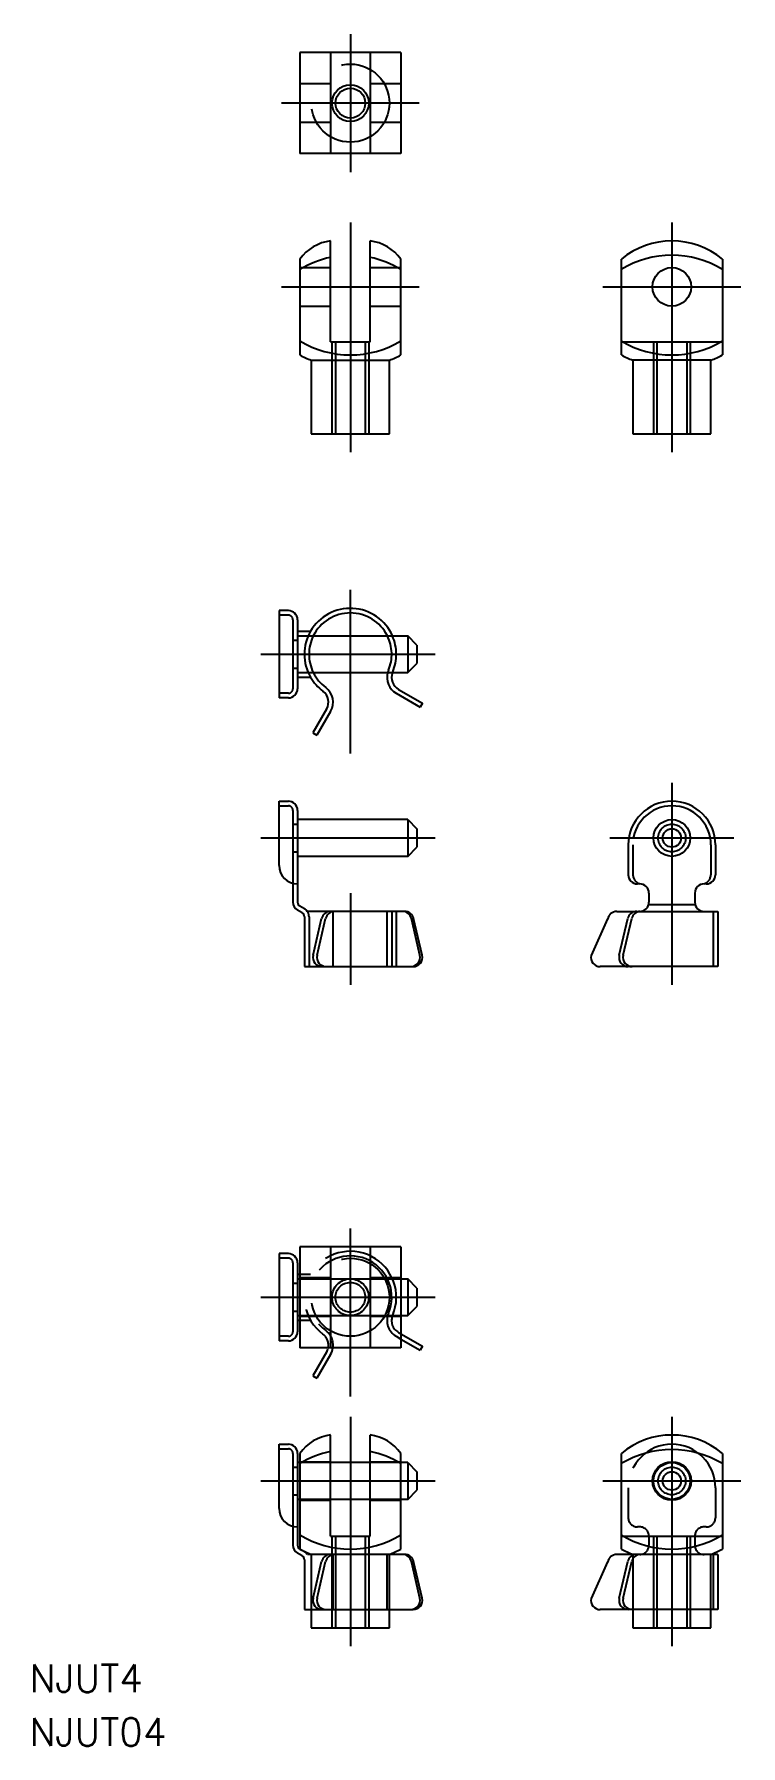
# Model space of a CAD drawing. Extents: x -34 to 42, y -49 to 138.
import ezdxf

# ---------------------------------------------------------------- set-up
doc = ezdxf.new("R2010")
doc.units = 0
doc.linetypes.add('CENTER', pattern=[50.8, 31.75, -6.35, 6.35, -6.35])
doc.linetypes.add('DASHED', pattern=[19.05, 12.7, -6.35])
doc.layers.get('0').update_dxf_attribs({"linetype": 'CONTINUOUS'})
doc.layers.add('CENTER', color=1, linetype='CENTER')
doc.styles.get("Standard").update_dxf_attribs({"font": 'txt.shx', "height": 3, "bigfont": 'bigfont.shx'})

msp = doc.modelspace()

# ---------------------------------------------------------------- linework, layer by layer
at = {"color": 7, "linetype": 'CONTINUOUS'}
for p, q in [((-5.5, 135.5), (-5.5, 124.5)), ((5.5, 135.5), (-5.5, 135.5)), ((-2.15, 135.5), (-2.15, 124.5)), ((2.15, 135.5), (2.15, 124.5)), ((5.5, 135.5), (5.5, 124.5)), ((5.5, 124.5), (-5.5, 124.5)), ((-2.15, 104), (-2.15, 115)), ((2.15, 104), (2.15, 115)), ((-5.5, 113), (-5.5, 102.58)), ((5.5, 102.58), (5.5, 113)), ((29.5, 102.58), (29.5, 113)), ((40.5, 113), (40.5, 102.58)), ((-2.15, 104), (2.15, 104)), ((-4.25, 102), (4.25, 102)), ((-4.25, 102), (-4.25, 94)), ((4.25, 94), (4.25, 102)), ((30.75, 102), (30.75, 94)), ((39.25, 102), (30.75, 102)), ((39.25, 94), (39.25, 102)), ((-4.25, 94), (4.25, 94)), ((30.75, 94), (39.25, 94)), ((-7.75, 74.75), (-7.75, 65.25)), ((-6.75, 74.75), (-7.75, 74.75)), ((-5.75, 73.75), (-5.75, 66.25)), ((-5.75, 72.5), (-4.33, 72.5)), ((-5.75, 72), (6.25, 72)), ((6.25, 72), (6.25, 68)), ((7.25, 71), (6.25, 72)), ((7.25, 71), (7.25, 69)), ((6.25, 68), (7.25, 69)), ((-5.75, 68), (6.25, 68)), ((-5.75, 67.5), (-4.33, 67.5)), ((-6.75, 65.25), (-7.75, 65.25)), ((4.99, 65.75), (7.59, 64.25)), ((5.24, 66.18), (7.84, 64.68)), ((-2.58, 64.03), (-4.08, 61.44)), ((-2.15, 63.78), (-3.65, 61.19)), ((7.84, 64.68), (7.59, 64.25)), ((-4.08, 61.44), (-3.65, 61.19)), ((-7.75, 47), (-7.75, 54)), ((-7.75, 54), (-6.75, 54)), ((-5.75, 53), (-5.75, 43.01)), ((6.25, 52), (-5.75, 52)), ((6.25, 52), (7.25, 51)), ((6.25, 52), (6.25, 48)), ((7.25, 51), (7.25, 49)), ((6.25, 48), (7.25, 49)), ((30.25, 49.25), (30.25, 46)), ((39.75, 49.25), (39.75, 46)), ((6.25, 48), (-5.75, 48)), ((-6.25, 45.07), (-6.25, 43.01)), ((31.5, 45), (31.25, 45)), ((38.75, 45), (38.5, 45)), ((32.5, 44), (32.5, 43)), ((37.5, 44), (37.5, 43)), ((-5.25, 41.86), (-5.75, 42.15)), ((-5, 42.29), (-5.5, 42.58)), ((-5, 41.43), (-5, 36)), ((5.92, 42), (-4.68, 42)), ((-4.05, 37.23), (-3.13, 41.23)), ((-3.62, 37.23), (-2.7, 41.23)), ((-1.88, 36), (-1.88, 41.99)), ((3.99, 36), (3.99, 42)), ((7.56, 37.23), (6.64, 41.23)), ((7.81, 37.23), (6.89, 41.23)), ((28.01, 41.18), (26.21, 37.22)), ((29, 42), (40, 42)), ((29.27, 37.23), (30.2, 41.23)), ((29.71, 37.23), (30.63, 41.23)), ((37.54, 42.73), (32.46, 42.73)), ((40, 42), (40, 36)), ((-5, 36), (6.84, 36)), ((40, 36), (27.19, 36)), ((-7.75, 4.75), (-7.75, -4.75)), ((-6.75, 4.75), (-7.75, 4.75)), ((-5.75, 3.75), (-5.75, -3.75)), ((5.5, 5.5), (-5.5, 5.5)), ((-5.5, 5.5), (-5.5, -5.5)), ((-2.15, 5.5), (-2.15, -5.5)), ((2.15, 5.5), (2.15, -5.5)), ((5.5, 5.5), (5.5, -5.5)), ((-5.75, 2.5), (-5.5, 2.5)), ((-5.75, 2), (-5.5, 2)), ((-2.15, 2), (2.15, 2)), ((5.5, 2), (6.25, 2)), ((6.25, 2), (6.25, -2)), ((7.25, 1), (6.25, 2)), ((7.25, 1), (7.25, -1)), ((6.25, -2), (7.25, -1)), ((-5.75, -2), (-5.5, -2)), ((-5.75, -2.5), (-5.5, -2.5)), ((-2.15, -2), (2.15, -2)), ((5.5, -2), (6.25, -2)), ((-6.75, -4.75), (-7.75, -4.75)), ((5.5, -5.5), (-5.5, -5.5)), ((5.5, -3.97), (7.84, -5.32)), ((5.5, -4.55), (7.59, -5.75)), ((7.84, -5.32), (7.59, -5.75)), ((-2.58, -5.97), (-4.08, -8.56)), ((-2.15, -6.22), (-3.65, -8.81)), ((-4.08, -8.56), (-3.65, -8.81)), ((-7.75, -23), (-7.75, -16)), ((-7.75, -16), (-6.75, -16)), ((-2.15, -26), (-2.15, -15)), ((2.15, -26), (2.15, -15)), ((-5.75, -17), (-5.75, -26.99)), ((-5.5, -18), (-5.75, -18)), ((-5.5, -17), (-5.5, -27.42)), ((2.15, -18), (-2.15, -18)), ((5.5, -27.42), (5.5, -17)), ((6.25, -18), (5.5, -18)), ((6.25, -18), (6.25, -22)), ((6.25, -18), (7.25, -19)), ((29.5, -27.42), (29.5, -17)), ((40.5, -17), (40.5, -27.42)), ((7.25, -19), (7.25, -21)), ((-5.5, -22), (-5.75, -22)), ((2.15, -22), (-2.15, -22)), ((6.25, -22), (5.5, -22)), ((6.25, -22), (7.25, -21)), ((-6.25, -24.93), (-6.25, -26.99)), ((-2.15, -26), (2.15, -26)), ((-5.25, -28.14), (-5.75, -27.85)), ((-5, -27.71), (-5.5, -27.42)), ((-5, -28.57), (-5, -34)), ((5.92, -28), (-4.68, -28)), ((-4.05, -32.77), (-3.13, -28.77)), ((-3.62, -32.77), (-2.7, -28.77)), ((-1.88, -34), (-1.88, -28.01)), ((3.99, -34), (3.99, -28)), ((7.56, -32.77), (6.64, -28.77)), ((7.81, -32.77), (6.89, -28.77)), ((28.01, -28.82), (26.21, -32.78)), ((40, -28), (29, -28)), ((29.27, -32.77), (30.2, -28.77)), ((29.71, -32.77), (30.63, -28.77)), ((30.75, -28), (30.75, -28.09)), ((40, -28), (40, -34)), ((-5, -34), (-1.88, -34)), ((-4.25, -34), (-4.25, -36)), ((3.99, -34), (6.84, -34)), ((4.25, -36), (4.25, -34)), ((40, -34), (27.19, -34)), ((30.75, -34), (30.75, -36)), ((39.25, -36), (39.25, -34)), ((-4.25, -36), (4.25, -36)), ((30.75, -36), (39.25, -36))]:
    msp.add_line(p, q, dxfattribs=at)
at = {"color": 3, "linetype": 'DASHED'}
for p, q in [((-2.15, 132.1), (-5.5, 132.1)), ((5.5, 132.1), (2.15, 132.1)), ((-2.15, 127.9), (-5.5, 127.9)), ((5.5, 127.9), (2.15, 127.9)), ((-5.5, 112.1), (-2.15, 112.1)), ((2.15, 112.1), (5.5, 112.1)), ((-5.5, 107.9), (-2.15, 107.9)), ((2.15, 107.9), (5.5, 107.9)), ((-2, 104), (-2, 94)), ((-1.62, 104), (-1.62, 94)), ((1.62, 104), (1.62, 94)), ((2, 104), (2, 94)), ((29.5, 104), (40.5, 104)), ((33, 104), (33, 94)), ((33.38, 104), (33.38, 94)), ((36.62, 104), (36.62, 94)), ((37, 104), (37, 94)), ((-6.75, 74.25), (-7.75, 74.25)), ((-6.25, 73.75), (-6.25, 66.25)), ((-5.75, 71.5), (-6.25, 71.5)), ((-6.25, 68.5), (-5.75, 68.5)), ((-6.75, 65.75), (-7.75, 65.75)), ((-7.75, 53.5), (-6.75, 53.5)), ((-6.25, 53), (-6.25, 45.07)), ((-6.25, 51.5), (-5.75, 51.5)), ((-6.25, 48.5), (-5.75, 48.5)), ((30.75, 49.25), (30.75, 46)), ((39.25, 49.25), (39.25, 46)), ((-4.5, 41.43), (-4.5, 36)), ((4.5, 42), (4.5, 36)), ((5, 42), (5, 36)), ((39.5, 42), (39.5, 36)), ((-6.75, 4.25), (-7.75, 4.25)), ((-6.25, 3.75), (-6.25, -3.75)), ((-5.5, 2.5), (-4.33, 2.5)), ((-2.15, 2.1), (-5.5, 2.1)), ((-5.5, 2), (-2.15, 2)), ((5.5, 2.1), (2.15, 2.1)), ((2.15, 2), (5.5, 2)), ((-5.75, 1.5), (-6.25, 1.5)), ((-6.25, -1.5), (-5.75, -1.5)), ((-5.5, -2), (-2.15, -2)), ((-2.15, -2.1), (-5.5, -2.1)), ((-5.5, -2.5), (-4.33, -2.5)), ((2.15, -2), (5.5, -2)), ((5.5, -2.1), (2.15, -2.1)), ((-6.75, -4.25), (-7.75, -4.25)), ((4.99, -4.25), (5.5, -4.55)), ((5.24, -3.82), (5.5, -3.97)), ((-7.75, -16.5), (-6.75, -16.5)), ((-6.25, -17), (-6.25, -24.93)), ((-6.25, -18.5), (-5.75, -18.5)), ((-5.5, -17.9), (-2.15, -17.9)), ((-2.15, -18), (-5.5, -18)), ((2.15, -17.9), (5.5, -17.9)), ((5.5, -18), (2.15, -18)), ((-6.25, -21.5), (-5.75, -21.5)), ((-2.15, -22), (-5.5, -22)), ((-5.5, -22.1), (-2.15, -22.1)), ((5.5, -22), (2.15, -22)), ((2.15, -22.1), (5.5, -22.1)), ((30.25, -20.75), (30.25, -24)), ((39.75, -20.75), (39.75, -24)), ((-2, -26), (-2, -36)), ((-1.62, -26), (-1.62, -36)), ((1.62, -26), (1.62, -36)), ((2, -26), (2, -36)), ((29.5, -26), (40.5, -26)), ((31.5, -25), (31.25, -25)), ((32.5, -26), (32.5, -27)), ((33, -26), (33, -36)), ((33.38, -26), (33.38, -36)), ((36.62, -26), (36.62, -36)), ((37, -26), (37, -36)), ((37.5, -26), (37.5, -27)), ((38.75, -25), (38.5, -25)), ((-4.25, -28), (-4.25, -34)), ((4.25, -34), (4.25, -28)), ((30.75, -28.09), (30.75, -34)), ((39.25, -34), (39.25, -28)), ((39.5, -28), (39.5, -34)), ((-1.88, -34), (3.99, -34))]:
    msp.add_line(p, q, dxfattribs=at)
for centre, radius in [((0, 130), 4.25), ((35, 50), 1.5), ((0, 0), 4.25), ((0, 0), 2), ((0, 0), 1.62), ((35, -20), 1.5)]:
    msp.add_circle(centre, radius, dxfattribs=at)
at = {"color": 3, "linetype": 'CONTINUOUS'}
msp.add_circle((0, 130), 2, dxfattribs=at)
at = {"color": 7, "linetype": 'CONTINUOUS'}
for centre, radius in [((0, 130), 1.62), ((35, 110), 2.1), ((35, 50), 2), ((35, 50), 1), ((35, -20), 2.1), ((35, -20), 2), ((35, -20), 1)]:
    msp.add_circle(centre, radius, dxfattribs=at)
for centre, radius, start, end in [((-1.51, 110.13), 4.92, 97.4571, 144.2186), ((1.51, 110.13), 4.92, 35.7814, 82.5429), ((35, 106.44), 8.56, 50.0338, 129.9662), ((0, 102.87), 10.56, 101.7513, 121.3994), ((0, 102.87), 10.56, 58.6006, 78.2487), ((35, 102.87), 10.56, 58.6006, 121.3994), ((0, 113.14), 10.56, 238.6006, 301.3994), ((0.25, 113.49), 12.33, 242.2095, 248.5996), ((-0.25, 113.49), 12.33, 291.4004, 297.7905), ((35, 113.14), 10.56, 238.6006, 301.3994), ((35.25, 113.49), 12.33, 242.2095, 248.5996), ((34.75, 113.49), 12.33, 291.4004, 297.7905), ((-6.75, 73.75), 1, 0, 90), ((0, 70), 5, 23.5782, 150), ((0, 70), 4.5, 26.3878, 153.6122), ((0, 70), 5, 210, 233.3742), ((0, 70), 4.5, 206.3878, 233.3742), ((5.99, 67.48), 2, 164.9043, 240), ((5.99, 67.48), 1.5, 159.6813, 240), ((-6.75, 66.25), 1, 270, 0), ((-3.88, 64.78), 1.5, 330, 53.3742), ((-3.88, 64.78), 2, 330, 53.3742), ((-6.75, 53), 1, 0, 90), ((35, 49.25), 4.75, 0, 180), ((-5.75, 47), 2, 180, 270), ((31.25, 46), 1, 180, 270), ((31.5, 44), 1, 0, 90), ((38.5, 44), 1, 90, 180), ((38.75, 46), 1, 270, 0), ((-5.25, 43.01), 1, 180, 240), ((-5.25, 43.01), 0.5, 180, 240), ((31.5, 43), 1, 270, 0), ((38.5, 43), 1, 180, 270), ((-5.5, 41.43), 0.5, 360, 60), ((-5.5, 41.43), 1, 35.2644, 60), ((-2.16, 41), 1, 90, 167), ((-1.72, 41), 1, 90, 167), ((5.67, 41), 1, 13, 90), ((5.92, 41), 1, 13, 90), ((29, 41), 1, 90, 169.7402), ((31.17, 41), 1, 90, 167), ((31.6, 41), 1, 92.443, 167), ((-3.08, 37), 1, 167, 270), ((-2.65, 37), 1, 167, 270), ((6.59, 37), 1, 270, 13), ((6.84, 37), 1, 270, 13), ((27.19, 37), 1, 167.4712, 270), ((30.25, 37), 1, 167, 270), ((30.68, 37), 1, 167, 270), ((-6.75, 3.75), 1, 0, 90), ((-6.75, -3.75), 1, 270, 0), ((-3.88, -5.22), 1.5, 330, 349.1082), ((-3.88, -5.22), 2, 330, 351.8528), ((-6.75, -17), 1, 0, 90), ((-1.51, -19.87), 4.92, 97.4571, 144.2186), ((1.51, -19.87), 4.92, 35.7814, 82.5429), ((35, -23.56), 8.56, 50.0338, 129.9662), ((35, -27.13), 10.56, 58.6006, 121.3994), ((0, -27.13), 10.56, 101.7513, 121.3994), ((0, -27.13), 10.56, 58.6006, 78.2487), ((-5.75, -23), 2, 180, 270), ((0, -16.86), 10.56, 238.6006, 301.3994), ((35, -16.86), 10.56, 238.6006, 301.3994), ((-5.25, -26.99), 1, 180, 240), ((-5.25, -26.99), 0.5, 180, 240), ((0.25, -16.51), 12.33, 242.2095, 248.5996), ((-5.5, -28.57), 1, 35.2644, 60), ((-0.25, -16.51), 12.33, 291.4004, 297.7905), ((35.25, -16.51), 12.33, 242.2095, 248.5996), ((34.75, -16.51), 12.33, 291.4004, 297.7905), ((-5.5, -28.57), 0.5, 360, 60), ((-2.16, -29), 1, 90, 167), ((-1.72, -29), 1, 90, 167), ((5.67, -29), 1, 13, 90), ((5.92, -29), 1, 13, 90), ((29, -29), 1, 90, 169.7402), ((31.17, -29), 1, 90, 167), ((31.6, -29), 1, 92.443, 167), ((-3.08, -33), 1, 167, 270), ((-2.65, -33), 1, 167, 270), ((6.59, -33), 1, 270, 13), ((6.84, -33), 1, 270, 13), ((27.19, -33), 1, 167.4712, 270), ((30.25, -33), 1, 167, 270), ((30.68, -33), 1, 167, 270)]:
    msp.add_arc(centre, radius, start, end, dxfattribs=at)
at = {"color": 3, "linetype": 'DASHED'}
for centre, radius, start, end in [((-6.75, 73.75), 0.5, 0, 90), ((0, 70), 5, 150, 210), ((0, 70), 4.5, 153.6122, 206.3878), ((0, 70), 4.5, 337.1808, 26.3878), ((0, 70), 5, 337.1808, 23.5782), ((5.99, 67.48), 2, 157.1808, 164.9043), ((5.99, 67.48), 1.5, 157.1808, 159.6813), ((-6.75, 66.25), 0.5, 270, 0), ((-6.75, 53), 0.5, 0, 90), ((35, 49.25), 4.25, 0, 180), ((31.84, 46.04), 1.09, 182.0198, 251.72), ((38.16, 46.04), 1.09, 288.28, 357.9802), ((-5.5, 41.43), 1, 360, 35.2644), ((-6.75, 3.75), 0.5, 0, 90), ((0, 0), 5, 337.1808, 233.3742), ((0, 0), 4.5, 337.1808, 233.3742), ((5.99, -2.52), 2, 157.1808, 240), ((-3.88, -5.22), 2, 351.8528, 53.3742), ((5.99, -2.52), 1.5, 157.1808, 240), ((-6.75, -3.75), 0.5, 270, 0), ((-3.88, -5.22), 1.5, 349.1082, 53.3742), ((-6.75, -17), 0.5, 0, 90), ((35, -20.75), 4.75, 0, 180), ((31.25, -24), 1, 180, 270), ((38.75, -24), 1, 270, 0), ((31.5, -26), 1, 0, 90), ((38.5, -26), 1, 90, 180), ((31.5, -27), 1, 270, 0), ((38.5, -27), 1, 180, 270)]:
    msp.add_arc(centre, radius, start, end, dxfattribs=at)
at = {"layer": 'CENTER', "color": 1, "linetype": 'CENTER'}
for p, q in [((0, 137.5), (0, 122.5)), ((7.5, 130), (-7.5, 130)), ((0, 117), (0, 92)), ((35, 117), (35, 92)), ((-7.5, 110), (7.5, 110)), ((27.5, 110), (42.5, 110)), ((0, 59.19), (0, 77)), ((-9.75, 70), (9.25, 70)), ((35, 56), (35, 34)), ((-9.75, 50), (9.25, 50)), ((28.25, 50), (41.75, 50)), ((0, 44), (0, 34)), ((0, -10.81), (0, 7.5)), ((-9.75, 0), (9.25, 0)), ((0, -13), (0, -38)), ((35, -13), (35, -38)), ((-9.75, -20), (9.25, -20)), ((27.5, -20), (42.5, -20))]:
    msp.add_line(p, q, dxfattribs=at)

# ---------------------------------------------------------------- texts
at = {"color": 7, "linetype": 'CONTINUOUS'}
for s, p in [('NJUT4', (-34.93, -42.98)), ('NJUT04', (-34.93, -48.83))]:
    msp.add_text(s, height=3, dxfattribs=at).set_placement(p)

doc.saveas('drawing.dxf')
